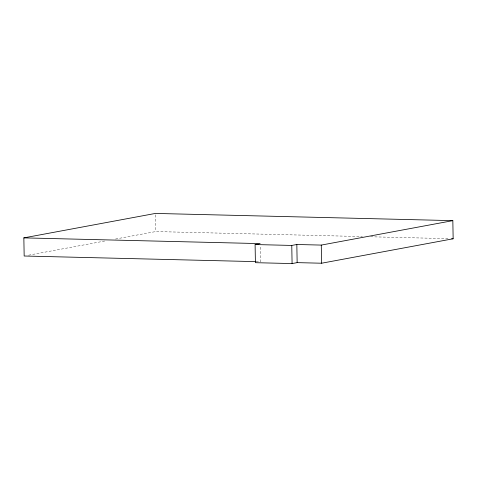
<?xml version="1.0" encoding="UTF-8"?>
<svg xmlns="http://www.w3.org/2000/svg" width="477" height="477" viewBox="0 0 477 477"><rect width="100%" height="100%" fill="white"/><g stroke="black" fill="none" stroke-linecap="round" stroke-linejoin="round"><path stroke-width="0.36" stroke-dasharray="2.38 1.79" d="M28.554 255.195L105.292 240.933M115.523 239.031L155.723 231.566L362.437 236.574M370.617 236.777L447.945 238.649M256.018 261.635L260.478 261.742L260.198 245.786M155.43 214.883L155.723 231.566"/><path stroke-width="0.72" d="M23.85 237.88L155.407 213.428L452.834 220.642L453.15 238.774L321.593 263.221L297.147 262.63L292.085 263.572L255.416 262.684L255.1 244.546L260.162 243.61L23.85 237.88L24.166 256.012L255.278 261.617M255.1 244.546L291.769 245.434L296.831 244.498L321.277 245.089L452.834 220.642M451.665 238.738L453.15 238.774M321.277 245.089L321.593 263.221M296.831 244.498L297.147 262.63M291.769 245.434L292.085 263.572"/></g></svg>
